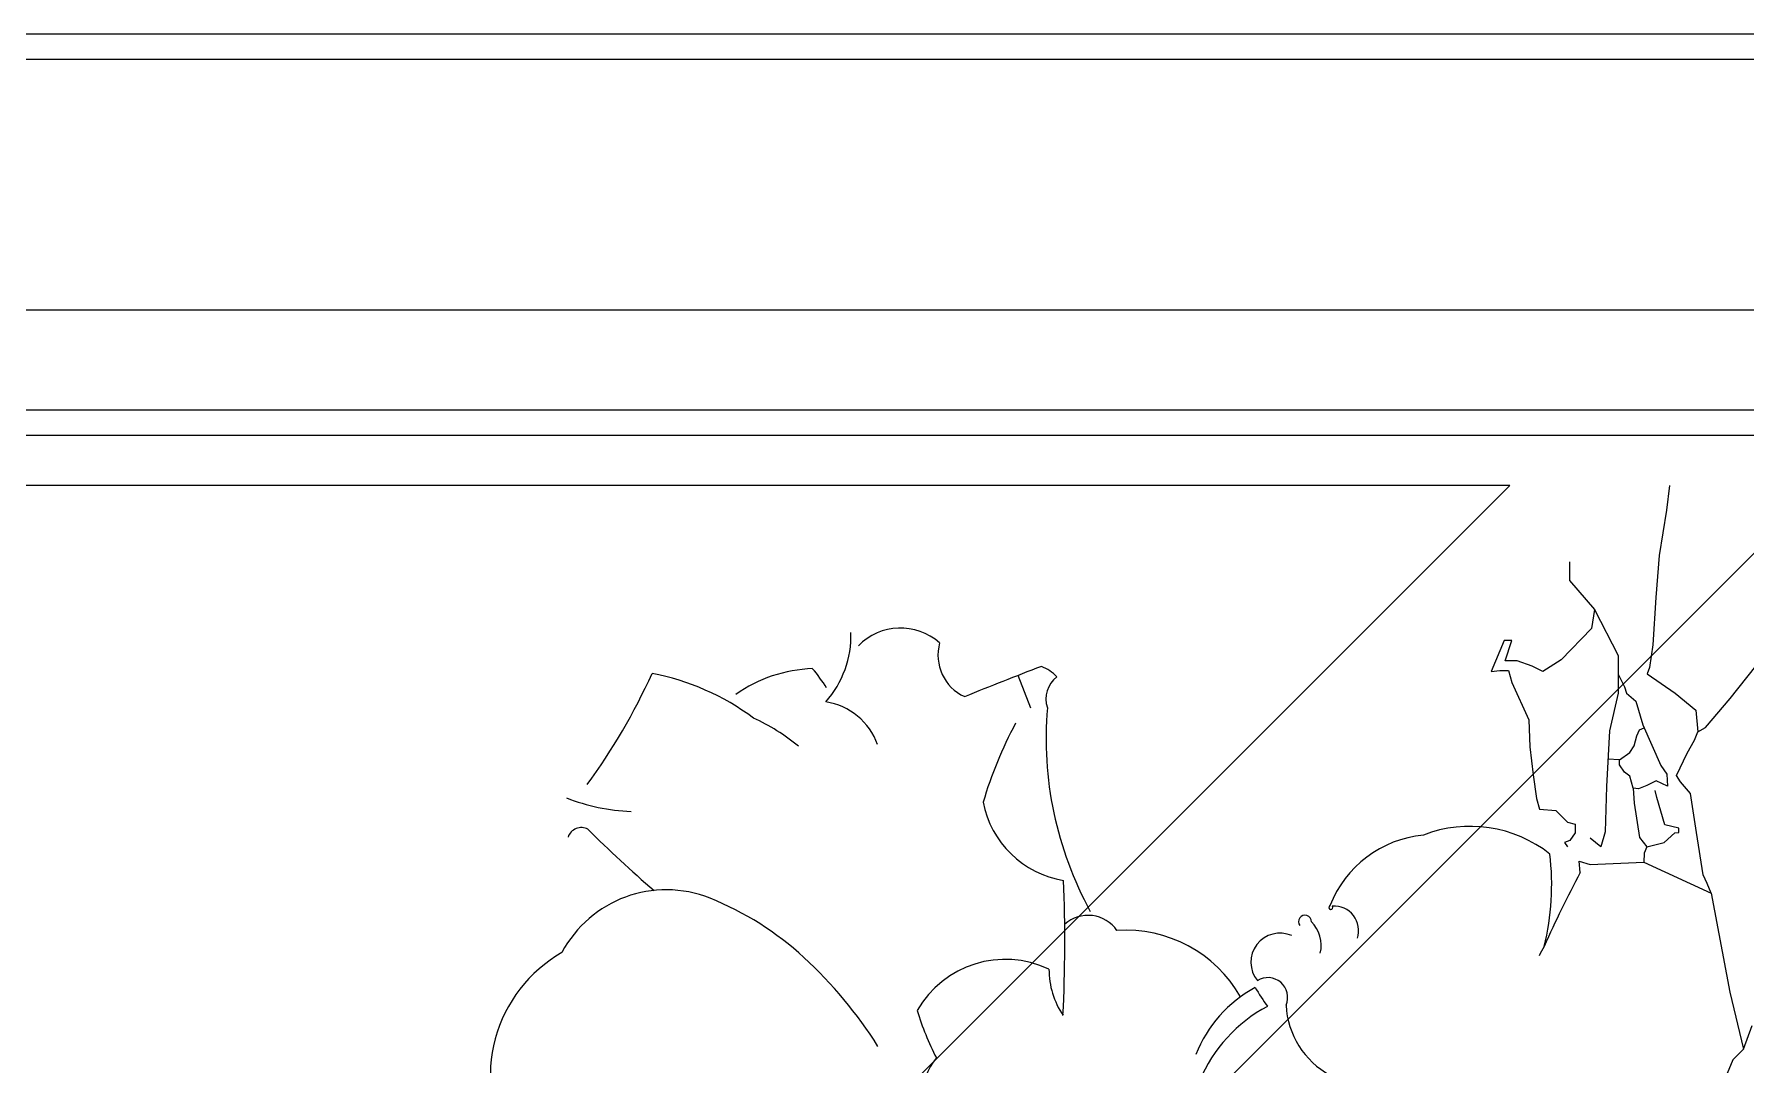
# Model space of a CAD drawing. Header units: millimetres. Extents: x 71641 to 191108, y -23091 to 29972.
# Drawn here: x 85992.8 to 86265.9, y -3431.7 to -3267.2 of the extents above; entities that cross this region are included whole.
import ezdxf

# ---------------------------------------------------------------- set-up
doc = ezdxf.new("R2010")
doc.units = ezdxf.units.MM
doc.layers.add('3', color=5, linetype='Continuous')
doc.styles.get("Standard").update_dxf_attribs({"font": 'SimSun.ttf', "height": 150})

# ---------------------------------------------------------------- blocks, each defined once
blk = doc.blocks.new('ge')
at = {"layer": '3', "color": 137}
for p, q in [((85193.47, -3479.47), (84553.47, -3479.47)), ((85189.47, -3483.47), (84557.47, -3483.47)), ((85149.47, -3523.47), (84597.47, -3523.47)), ((85133.47, -3539.47), (84613.47, -3539.47)), ((85129.47, -3543.47), (84617.47, -3543.47)), ((84625.47, -3910.09), (84984.09, -3551.47)), ((84625.47, -3959.87), (85033.87, -3551.47)), ((84984.09, -3551.47), (84730.66, -3551.47)), ((85009.6, -3551.47), (85009.14, -3555.43)), ((85009.14, -3555.43), (85007.94, -3562.64)), ((84993.62, -3563.63), (84993.62, -3566.61)), ((85007.94, -3562.64), (85007.42, -3569.33)), ((84993.62, -3566.61), (84997.6, -3571.25)), ((85007.42, -3569.33), (85006.91, -3576.88)), ((84997.6, -3571.25), (84997.12, -3574.31)), ((84997.6, -3571.25), (85001.41, -3578.6)), ((85019.27, -3585.46), (85030.43, -3571.39)), ((84997.12, -3574.31), (84992.31, -3579.28)), ((84983.21, -3576.19), (84981.15, -3581.17)), ((84984.41, -3576.19), (84983.21, -3576.19)), ((84983.38, -3579.46), (84984.41, -3576.19)), ((85006.91, -3576.88), (85006.39, -3580.49)), ((84985.27, -3579.46), (84983.38, -3579.46)), ((84987.67, -3580.31), (84985.27, -3579.46)), ((84989.39, -3581.17), (84987.67, -3580.31)), ((84992.31, -3579.28), (84989.39, -3581.17)), ((85001.41, -3578.6), (85001.41, -3584.6)), ((85006.39, -3580.49), (85006.05, -3581.51)), ((84907.7, -3587.01), (84905.66, -3581.77)), ((84981.15, -3581.17), (84982.52, -3581)), ((84982.52, -3581), (84983.89, -3581)), ((84983.89, -3581), (84984.41, -3582.89)), ((84984.41, -3582.89), (84987.16, -3588.89)), ((85001.41, -3581.6), (85002.4, -3583.58)), ((85006.05, -3581.51), (85010.51, -3584.6)), ((85001.41, -3584.6), (85000.04, -3590.61)), ((85002.4, -3583.58), (85002.74, -3584.61)), ((85002.74, -3584.61), (85004.2, -3585.9)), ((85004.2, -3585.9), (85005.32, -3589.67)), ((85010.51, -3584.6), (85013.78, -3587.35)), ((85015.32, -3590.1), (85019.27, -3585.46)), ((85013.78, -3587.35), (85014.12, -3590.78)), ((84987.16, -3588.89), (84987.33, -3593.18)), ((85000.04, -3590.61), (84999.52, -3599.53)), ((85003.95, -3593.03), (85004.37, -3591.4)), ((85004.37, -3591.4), (85004.8, -3590.46)), ((85004.8, -3590.46), (85005.53, -3590.13)), ((85005.32, -3589.67), (85008.23, -3596.18)), ((85013.57, -3592.12), (85014.12, -3590.78)), ((85014.12, -3590.78), (85015.32, -3590.1)), ((84987.33, -3593.18), (84987.84, -3597.65)), ((85001.63, -3595.26), (85003.26, -3594.06)), ((85003.26, -3594.06), (85003.95, -3593.03)), ((85010.71, -3597.76), (85012.39, -3594.21)), ((85012.39, -3594.21), (85013.57, -3592.12)), ((85001.63, -3595.26), (84999.77, -3595.15)), ((85001.63, -3596.03), (85001.63, -3595.26)), ((85002.4, -3597.23), (85001.63, -3596.03)), ((85008.23, -3596.18), (85009.18, -3597.55)), ((84987.84, -3597.65), (84988.36, -3601.42)), ((84999.52, -3599.53), (84999.35, -3606.74)), ((85003.26, -3597.83), (85002.4, -3597.23)), ((85003.77, -3599.78), (85003.26, -3597.83)), ((85006, -3599.35), (85004.63, -3599.86)), ((85007.46, -3598.58), (85006, -3599.35)), ((85009.26, -3599.44), (85007.46, -3598.58)), ((85009.18, -3597.55), (85009.26, -3599.44)), ((85011.34, -3598.74), (85010.71, -3597.76)), ((85012.94, -3600.62), (85011.34, -3598.74)), ((84988.36, -3601.42), (84988.87, -3603.14)), ((85004.63, -3599.86), (85003.77, -3599.78)), ((85003.77, -3599.78), (85003.94, -3602.18)), ((85003.94, -3602.18), (85004.8, -3607.66)), ((85007.55, -3601.26), (85007.29, -3600.14)), ((85008.83, -3605.63), (85007.55, -3601.26)), ((85013.92, -3606.82), (85012.94, -3600.62)), ((84988.87, -3603.14), (84991.45, -3603.31)), ((84991.45, -3603.31), (84993.34, -3605.2)), ((84993.34, -3605.2), (84994.54, -3605.54)), ((84994.54, -3606.91), (84993.68, -3608.12)), ((84994.54, -3605.54), (84994.54, -3606.91)), ((84998.66, -3609.15), (84996.95, -3607.77)), ((84996.95, -3607.77), (84996.95, -3607.77)), ((84999.35, -3606.74), (84998.66, -3609.15)), ((85004.8, -3607.66), (85006, -3609.12)), ((85008.75, -3608.46), (85010.46, -3606.91)), ((85011.06, -3606.14), (85008.83, -3605.63)), ((85010.46, -3606.91), (85011.06, -3606.83)), ((85011.06, -3606.83), (85011.06, -3606.14)), ((85014.96, -3613.58), (85013.92, -3606.82)), ((84993.68, -3608.12), (84992.82, -3608.46)), ((84992.82, -3608.46), (84993.34, -3609.15)), ((85005.57, -3610.15), (85005.49, -3611.57)), ((85006, -3609.12), (85005.57, -3610.15)), ((85006, -3609.12), (85008.75, -3608.46)), ((84995.35, -3613.23), (84995.2, -3611.41)), ((84995.2, -3611.41), (84996.94, -3611.94)), ((84996.94, -3611.94), (85005.49, -3611.57)), ((85005.49, -3611.57), (85016.26, -3616.54)), ((85015.59, -3614.97), (85014.96, -3613.58)), ((85016.26, -3616.54), (85015.59, -3614.97)), ((85016.26, -3616.54), (85019.22, -3632.32)), ((85019.22, -3632.32), (85021.42, -3641.4)), ((85021.42, -3641.4), (85022.79, -3637.63)), ((85019.71, -3643.11), (85017.99, -3647.21)), ((85021.42, -3641.4), (85019.71, -3643.11))]:
    blk.add_line(p, q, dxfattribs=at)
for centre, radius, start, end in [((84863.01, -3575.41), 15.97, 318.479, 1.7261), ((84886.87, -3583.6), 9.38, 48.2998, 135.7308), ((84900.18, -3578.52), 7.32, 164.7345, 245.2774), ((85118.6, -4129.4), 587.57, 110.86081, 112.14504), ((84906.94, -3586.67), 6.77, 43.6427, 69.0014), ((84757.6, -3540.92), 98.38, 323.6767, 335.657), ((84839.88, -3620.12), 39.34, 53.2809, 79.2213), ((84873.58, -3603.15), 22.46, 91.864, 125.3108), ((84850.46, -3599.43), 29.19, 32.4586, 39.9075), ((84914.47, -3585.52), 4.39, 126.6823, 198.907), ((84873.4, -3596.29), 10.41, 19.4235, 81.3298), ((84849.02, -3619.77), 34.34, 51.0411, 65.2318), ((84967.62, -3591.86), 57.51, 175.097, 208.6537), ((84964.05, -3620.98), 66.74, 151.776, 163.4903), ((84845.11, -3571.75), 31.75, 248.7056, 267.7751), ((84915.43, -3599.04), 15.65, 190.9251, 260.7124), ((84835.96, -3608.32), 2.26, 63.0014, 160.5766), ((84962.67, -3481), 177.48, 224.9144, 229.565), ((84972.02, -3625.01), 17.83, 95.4994, 158.6659), ((84977.77, -3626.43), 20.57, 51.7188, 111.2524), ((84949.17, -3615.13), 41.62, 346.2556, 6.6966), ((85149.21, -3695.53), 174.49, 151.8552, 156.1645), ((84849.48, -3634.82), 18.83, 68.155, 152.0913), ((84681.04, -3624.24), 232.06, 357.0894, 2.4074), ((84838.26, -3662.81), 48.99, 47.3287, 68.155), ((84955.55, -3618.81), 0.321, 115.582, 41.8135), ((84956.05, -3622.52), 3.94, 342.0603, 93.8449), ((84916.8, -3625.69), 5.62, 34.6698, 131.1716), ((84951.42, -3621.08), 1.03, 0, 216.4719), ((84948.6, -3624.88), 5.41, 346.9838, 44.601), ((84922.88, -3643.4), 20.96, 29.5073, 93.9855), ((84947.43, -3627.54), 4.64, 65.8926, 219.3389), ((84844.07, -3645.67), 22.64, 119.7174, 210.0808), ((84823.55, -3678.77), 70.69, 32.3233, 47.3287), ((85004.68, -3634.31), 17.7, 148.3787, 153.966), ((84903.61, -3643.32), 16.23, 64.6283, 150.2275), ((84923.8, -3628.65), 13.23, 180, 213.8361), ((84953.45, -3649.97), 20.92, 118.4854, 158.4245), ((84983.97, -3607.37), 47.18, 210.8791, 215.2275), ((84945.51, -3633.15), 3.15, 336.5944, 122.464), ((84956.77, -3655.82), 24.07, 118.1116, 157.1123), ((84961.89, -3633.7), 13.51, 182.9984, 241.4609), ((84936.1, -3620.73), 48.79, 197.3233, 206.9225), ((84901.01, -3649.61), 10.81, 141.0957, 177.3044)]:
    blk.add_arc(centre, radius, start, end, dxfattribs=at)
at = {"flags": 9}
for tag in ['YSIZE', 'XSIZE']:
    blk.add_attdef(tag, (85291.87, -4495.04), '', height=0.4, dxfattribs=at)

msp = doc.modelspace()

# ---------------------------------------------------------------- block references
msp.add_blockref('ge', (1244.18, 212.25))

doc.saveas('drawing.dxf')
